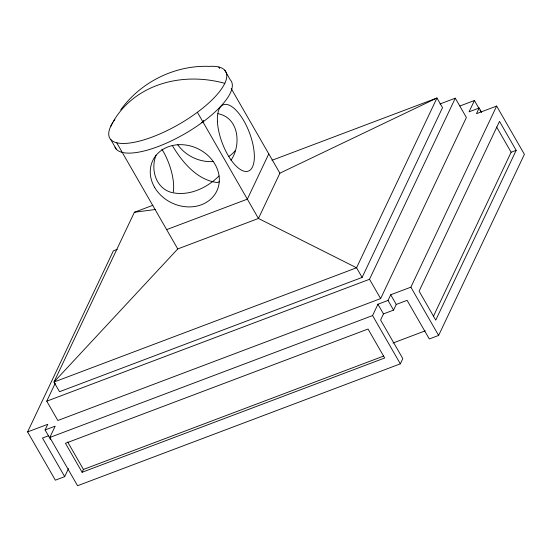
<?xml version="1.0" encoding="UTF-8"?>
<svg xmlns="http://www.w3.org/2000/svg" width="552" height="552" viewBox="0 0 552 552"><rect width="100%" height="100%" fill="white"/><g stroke="black" fill="none" stroke-linecap="round" stroke-linejoin="round"><path stroke-width="0.83" d="M156.043 155.181C150.53 168.953 155.409 187.452 170.671 192.227C188.273 196.816 206.586 188.273 219.013 175.991M68.51 468.579L64.688 476.652L55.352 480.178L27.6 431.912L113.374 250.808L117.252 249.345M152.89 205.282L134.384 212.272L53.972 382.053L59.526 391.706L362.105 277.435L442.518 107.654L436.97 98.001L271.991 160.301M439.992 103.962L455.283 98.187L466.385 117.493L380.618 298.597L57.856 420.486L46.754 401.173L55.221 383.302M50.646 439.606L45.091 429.953L47.776 424.295L27.6 431.912M481.717 112.484L479.15 108.026L476.473 113.684L496.648 106.067L524.4 154.332L438.626 335.437L429.297 338.956L407.093 300.343L396.253 304.442L393.569 310.1L383.488 313.909L380.604 319.994L402.808 358.607L400.331 363.844L77.57 485.732L49.818 437.46L55.179 426.144L45.091 429.953M203.653 120.398L202.929 121.93L201.328 122.537M82.11 472.264L384.689 358L368.039 329.033L65.453 443.304L82.11 472.264L83.449 469.435L383.619 356.081M268.783 153.884L247.337 199.162L166.649 229.632M279.885 173.19L258.44 218.468L177.751 248.938L53.972 382.053L356.557 267.782L436.97 98.001L279.885 173.19L231.205 88.541M46.754 401.173L369.516 279.284L455.283 98.187M49.818 437.46L372.572 315.572L377.934 304.255L388.022 300.447L390.699 294.789L410.874 287.171L496.648 106.067M479.122 108.682L474.43 100.512L469.069 111.835L479.15 108.026M433.396 316.365L511.124 152.242L516.168 150.337L499.519 121.378L419.106 291.159L435.756 320.125L516.168 150.337M230.971 160.28C241.493 145.093 239.05 117.583 217.971 113.691M120.757 109.834C140.794 81.917 175.074 64.998 209.415 66.378A66.868 22.432 -29.9 0 1 214.783 97.097A66.868 22.432 -29.9 0 1 138.69 141.291A66.868 22.432 -29.9 0 1 112.939 122.413M219.565 181.622L217.343 182.553C197.029 180.152 182.112 161.971 172.224 145.404M459.94 105.984L474.43 100.512M48.679 435.7L42.483 438.04L64.688 476.652M393.003 343.02L425.199 330.862M134.384 212.272L155.698 209.443M496.607 126.995L511.124 152.242M479.978 110.172L480.833 111.656M410.874 287.171L438.626 335.437M390.699 294.789L396.253 304.442M388.022 300.447L393.569 310.1M369.516 279.284L380.618 298.597M377.934 304.255L383.488 313.909M362.105 277.435L356.557 267.782L258.44 218.468L197.374 112.277M372.572 315.572L400.331 363.844M224.747 70.207L230.301 79.861A66.868 22.432 -29.9 0 1 185.486 133.398A66.868 22.432 -29.9 0 1 114.947 147.087M218.82 67.006L219.675 68.489M116.686 142.754L177.751 248.938M110.759 139.546L116.313 149.199M67.648 441.959L83.449 469.435M235.311 150.503A35.459 30.077 25.3 0 1 228.818 156.457M213.693 161.515A35.459 30.077 25.3 0 1 177.689 144.631M161.881 149.192A35.459 14.538 69.3 0 1 173.335 191.958M113.871 121.005A66.868 22.432 -29.9 0 1 114.892 119.577M110.697 126.422A106.384 90.231 25.3 0 1 224.809 83.331M154.532 187.211A35.459 30.077 25.3 0 0 214.342 195.153A35.459 30.077 25.3 0 0 185.493 144.99A35.459 30.077 25.3 0 0 154.532 187.211M217.412 121.316A35.459 14.538 69.3 0 0 246.254 171.479A35.459 14.538 69.3 0 0 243.894 120.929A35.459 14.538 69.3 0 0 217.412 121.316"/></g></svg>
